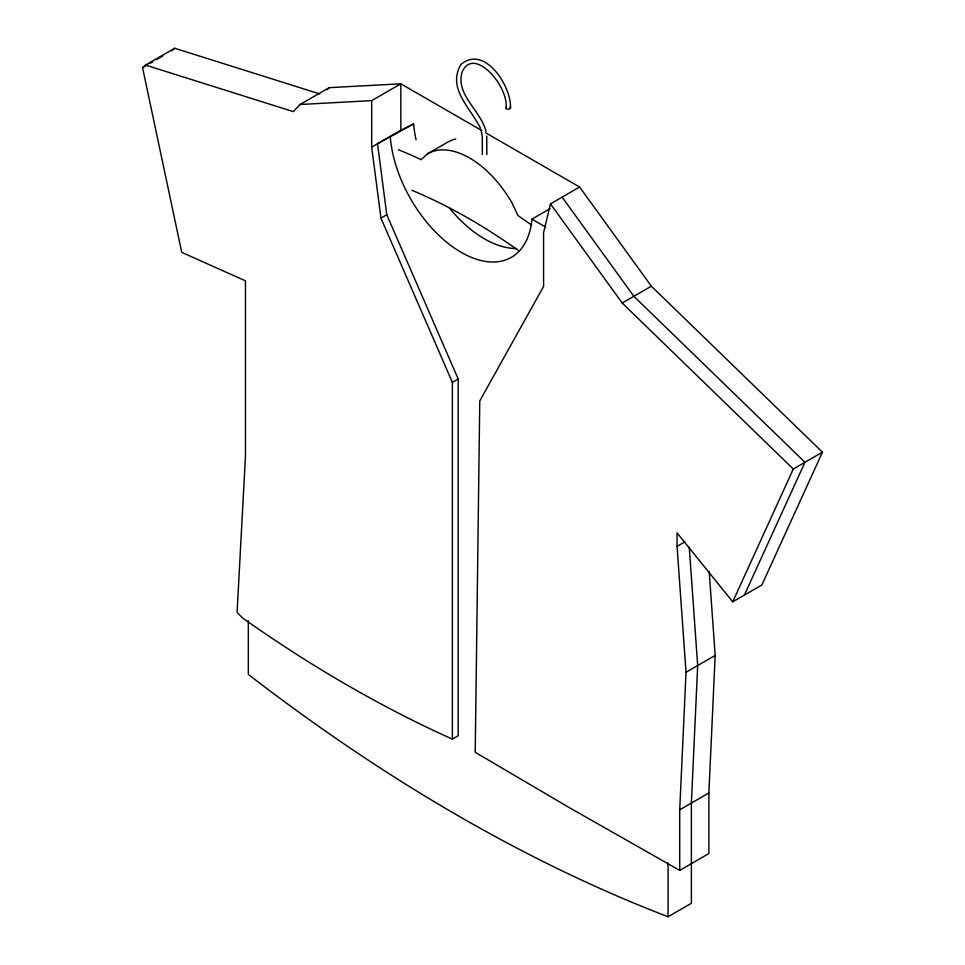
<?xml version="1.0" encoding="UTF-8"?>
<svg xmlns="http://www.w3.org/2000/svg" width="965" height="965" viewBox="0 0 965 965"><rect width="100%" height="100%" fill="white"/><g stroke="black" fill="none" stroke-linecap="round" stroke-linejoin="round"><path stroke-width="1.45" d="M579.615 187.029L550.472 203.868L543.585 232.601L543.585 286.448L479.774 400.909L475.226 752.314L568.735 807.307L679.722 870.382L679.722 809.804L686.031 672.267L677.056 546.359L677.056 532.897L732.725 601.81L761.868 584.983L822.445 452.187L651.351 286.195L579.615 187.029L485.648 132.784M679.722 870.382L708.877 853.555L708.877 792.977L715.174 655.44L709.203 571.497M732.725 601.81L793.29 469.026L822.445 452.187M744.377 595.079L804.955 462.283L633.86 296.291L562.125 197.137M481.74 130.528L400.825 83.81L329.21 87.658L300.055 104.497L293.336 111.614L145.534 65.077L142.555 67.659L181.746 252.384L245.472 280.851L245.472 455.878L237.088 612.305L242.492 617.95A1339.734 773.496 60 0 0 452.368 739.118L458.194 735.752L458.194 378.98L386.772 214.737L377.508 143.725L413.647 123.918A100.613 58.093 60 0 0 416.048 139.816M327.292 89.697L329.21 87.658M455.782 138.984A84.257 48.648 60 0 0 447.808 142.096L427.471 153.845L421.15 159.708A492.041 284.084 60 0 0 398.388 149.732M171.71 50.831L174.689 48.25L319.62 93.882M145.534 65.077L174.689 48.25M142.555 67.659L147.633 64.739M150.166 63.268L152.699 61.808M156.499 59.613L162.832 55.958M300.055 104.497L371.682 100.637L400.825 83.81L400.825 130.251L371.682 147.09L380.946 218.102L452.368 382.345L452.368 739.118M380.946 218.102L386.772 214.737M390.33 137.38A100.613 58.093 60 0 0 461.125 252.311A100.613 58.093 60 0 0 531.932 219.139L550.062 208.669M452.368 382.345L458.194 378.98M550.472 203.868L622.208 303.022L651.351 286.195M677.056 546.359L684.836 541.872M686.031 672.267L715.174 655.44M679.722 809.804L708.877 792.977M248.319 620.567L248.319 674.414A1793.175 1035.3 60 0 0 668.07 916.75L691.386 903.288L691.386 803.073L697.683 665.536L689.251 547.119M400.825 130.251L413.647 123.918M531.932 219.139L545.671 227.065M622.208 303.022L793.29 469.026M480.474 128.224C470.86 108.189 446.735 88.442 460.944 64.45C484.611 44.306 511.474 86.44 510.521 107.875M486.058 131.457C480.618 110.167 455.203 94.594 462.175 71.965C473.658 45.427 509.05 86.464 506.034 108.177M481.113 130.166L482.271 136.234L482.343 154.593M486.758 136.005L486.843 154.581M668.07 862.903L668.07 916.75M371.682 100.637L371.682 147.09M516.577 248.536A100.613 58.093 60 0 1 449.135 207.632M509.858 107.103A2.244 1.158 -5 0 1 510.003 108.647A2.244 1.158 -5 0 1 506.999 109.057A2.244 1.158 -5 0 1 506.336 107.573M531.727 225.231A492.041 284.084 60 0 0 518.048 215.641L511.74 202.493A84.257 48.648 60 0 0 427.471 153.845M411.922 190.31A589.772 340.512 60 0 1 519.013 250.9"/></g></svg>
